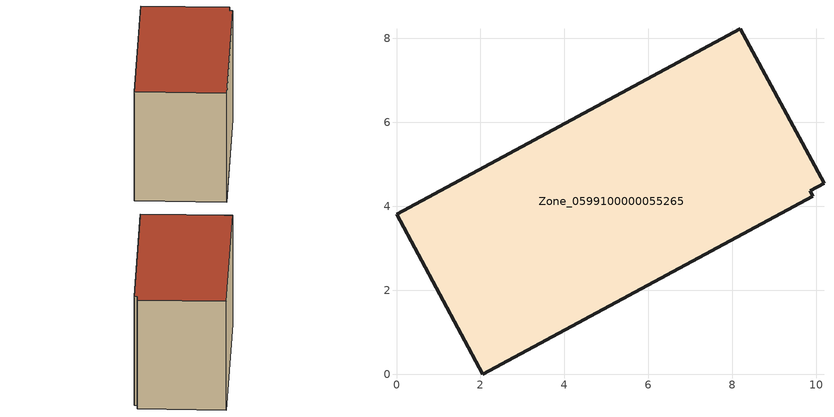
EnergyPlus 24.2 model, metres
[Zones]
Zone_0599100000055265
 floor ground (C_G): 10.19,4.54 9.86,4.36 9.92,4.24 2.05,0 0,3.81 8.2,8.23 z0
 wall outside (C_F): 10.19,4.54 8.2,8.23 0,3.81 2.05,0 9.92,4.24 9.86,4.36 10.19,4.54 z0:5.66
 roof outside (C_R): 9.86,4.36 10.19,4.54 8.2,8.23 0,3.81 2.05,0 9.92,4.24 z5.66
[BUILDING]
Pand.0599100000055265: North Axis=0; Terrain=City; Loads Convergence Tolerance Value=0.04; Temperature Convergence Tolerance Value=0.4; Solar Distribution=FullExterior; Maximum Number of Warmup Days=25; Minimum Number of Warmup Days=1
[Site:Location]
Rotterdam.The.Hague.AP_ZH_NLD Design_Conditions: Latitude=51.96; Longitude=4.45; Time Zone=1; Elevation=-4.5
[SITE:GROUNDTEMPERATURE:BUILDINGSURFACE]
18, 18, 18, 18, 18, 18, 18, 18, 18, 18, 18, 18
[MATERIAL] Thermal Absorptance=0.9; Solar Absorptance=0.7; Visible Absorptance=0.7
Name | Roughness | Thickness | Conductivity | Density | Specific Heat
G.TI.1946-1964 | MediumSmooth | 0.15 | 1 | 540 | 1210
F.TI.1946-1964 | Rough | 0.3 | 0.857143 | 1920 | 840
R.TI.1946-1964 | MediumRough | 0.2 | 0.277778 | 1500 | 1000
[CONSTRUCTION]
C_G: G.TI.1946-1964
C_F: F.TI.1946-1964
C_R: R.TI.1946-1964
[ZONE]
Zone_0599100000055265: Type=1; Multiplier=1; Ceiling Height=Autocalculate; Volume=Autocalculate; Floor Area=autocalculate; Part of Total Floor Area=Yes
[ZONEINFILTRATION:DESIGNFLOWRATE]
Infil_Zone_0599100000055265: Zone or ZoneList or Space or SpaceList=Zone_0599100000055265; Schedule=AlwaysOn; Design Flow Rate Calculation Method=Flow/Area; Flow Rate per Floor Area=0.003; Constant Term Coefficient=1; Temperature Term Coefficient=0; Velocity Term Coefficient=0; Velocity Squared Term Coefficient=0
[HVACTEMPLATE:ZONE:IDEALLOADSAIRSYSTEM]
Zone_0599100000055265: Maximum Heating Supply Air Temperature=50; Minimum Cooling Supply Air Temperature=13; Maximum Heating Supply Air Humidity Ratio=0.0156; Minimum Cooling Supply Air Humidity Ratio=0.0077; Heating Limit=NoLimit; Cooling Limit=NoLimit; Dehumidification Control Type=ConstantSensibleHeatRatio; Cooling Sensible Heat Ratio=0.7; Dehumidification Setpoint=60; Humidification Control Type=None; Humidification Setpoint=30; Outdoor Air Method=None; Outdoor Air Flow Rate per Person=0.00944; Outdoor Air Flow Rate per Zone Floor Area=0; Outdoor Air Flow Rate per Zone=0; Demand Controlled Ventilation Type=None; Outdoor Air Economizer Type=NoEconomizer; Heat Recovery Type=None; Sensible Heat Recovery Effectiveness=0.7; Latent Heat Recovery Effectiveness=0.65
[ZONECONTROL:THERMOSTAT]
ThermostatControl_Zone_0599100000055265: Zone or ZoneList=Zone_0599100000055265; Control Type Schedule=DualSetpointControlType; Control 1=Thermostat_Zone_0599100000055265; Temperature Difference Between Cutout And Setpoint=0
[THERMOSTATSETPOINT:DUALSETPOINT]
Thermostat_Zone_0599100000055265: Heating Setpoint Temperature Schedule=HeatingSetpoint_Zone_0599100000055265; Cooling Setpoint Temperature Schedule=CoolingSetpoint_Zone_0599100000055265
[SCHEDULE:COMPACT]
HeatingSetpoint_Zone_0599100000055265: Through: 12/31, For: AllDays, Until: 24:00, 21
CoolingSetpoint_Zone_0599100000055265: Through: 12/31, For: AllDays, Until: 24:00, 24
DualSetpointControlType: Through: 12/31, For: AllDays, Until: 24:00, 4
AlwaysOn: Through: 12/31, For: AllDays, Until: 24:00, 1
